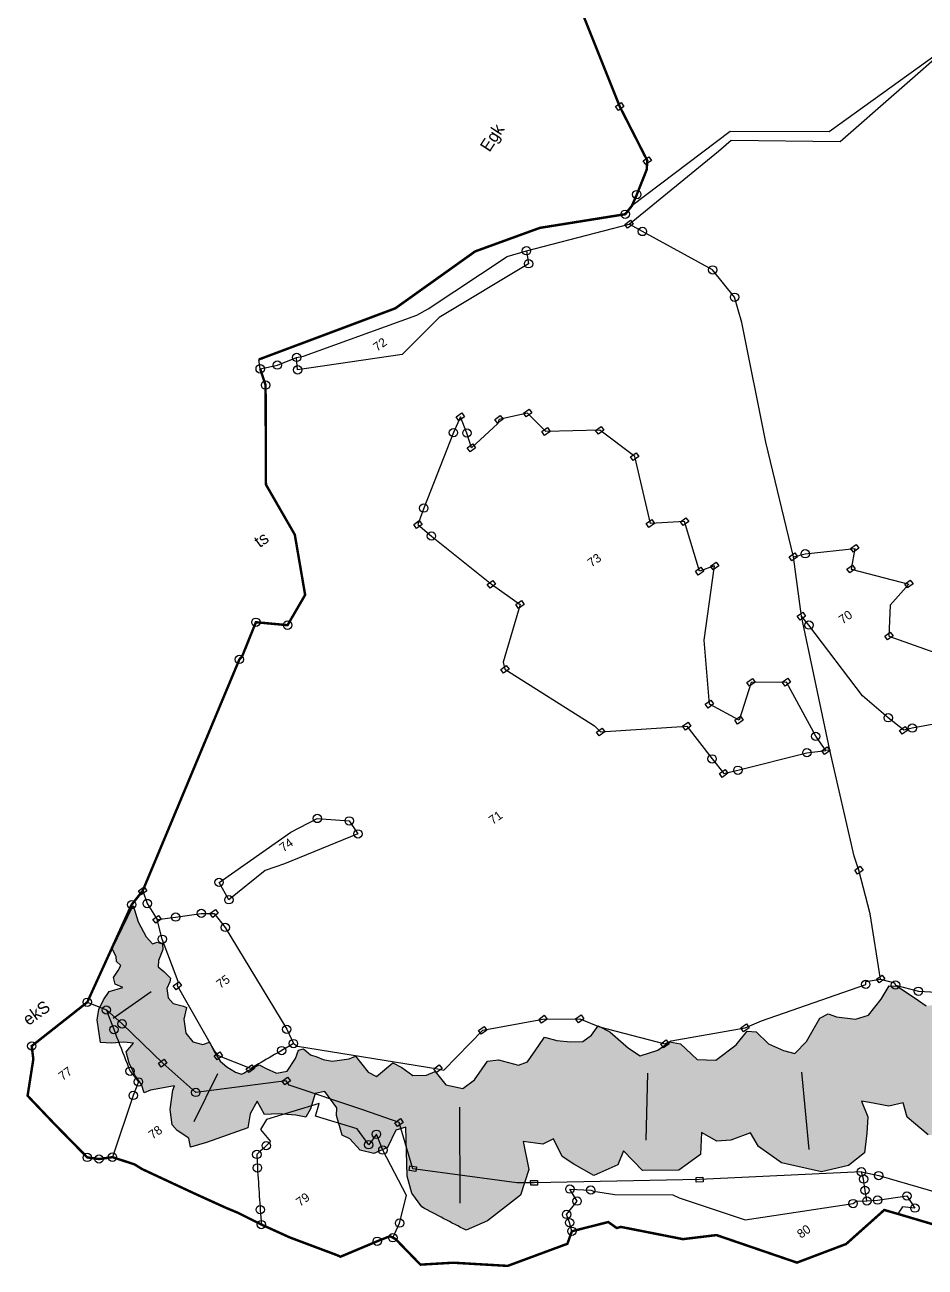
# Model space of a CAD drawing. Header units: metres. Extents: x 346546 to 351487, y 1758892 to 1763629.
# Drawn here: x 347708 to 348633, y 1759550 to 1760826 of the extents above; entities that cross this region are included whole.
import ezdxf

# ---------------------------------------------------------------- set-up
doc = ezdxf.new("R2010")
doc.units = ezdxf.units.M
doc.header["$MEASUREMENT"] = 0
for name, color, linetype in [('OFF', 1, 'Continuous'), ('POLY_HATCH', 12, 'Continuous'), ('POLY_PARCEL', 6, 'Continuous'), ('POLY_ROAD', 30, 'Continuous'), ('SYM_ARROW', 1, 'Continuous'), ('SYM_STONE', 1, 'Continuous'), ('TEXT_MAPOUT', 7, 'Continuous'), ('TEXT_PARCEL', 7, 'Continuous'), ('V_BOUND_LINE', 7, 'Continuous')]:
    doc.layers.add(name, color=color, linetype=linetype)
doc.styles.get("Standard").update_dxf_attribs({"font": 'simplex.shx'})
doc.styles.add('TEXT_MAP', font='')
doc.styles.get('TEXT_MAP').set_extended_font_data('Kruti Dev 050')
doc.dimstyles.get("Standard").update_dxf_attribs({"dimtxt": 0.18, "dimasz": 0.18, "dimexe": 0.18, "dimexo": 0.0625, "dimgap": 0.09, "dimtad": 0, "dimtih": 1, "dimtoh": 1, "dimdec": 4, "dimzin": 0, "dimdsep": 46, "dimtxsty": 'Standard', "dimcen": 0.09, "dimadec": 0, "dimazin": 0, "dimtfac": 1, "dimtdec": 4, "dimtofl": 0, "dimtmove": 0, "dimatfit": 3, "dimfxl": 0, "dimtolj": 1, "dimtzin": 0, "dimarcsym": 0})

# ---------------------------------------------------------------- blocks, each defined once
blk = doc.blocks.new('STONE')
blk.add_circle((0, 0), 0.851)
blk = doc.blocks.new('STONESQUARE')
blk.add_lwpolyline([(-0.7, 0.48), (0.7, 0.48), (0.7, -0.48), (-0.7, -0.48)], close=True)
blk = doc.blocks.new('EWF')
at = {"layer": 'POLY_HATCH'}
h = blk.add_hatch(dxfattribs=at)
h.set_pattern_fill('ZIGZAG', color=256, scale=20, style=0)
h.set_pattern_definition([(0, (-1170191.4383, 2306604.5573), (2.5, 2.5), [2.5, -2.5]), (90, (-1170188.9383, 2306604.5573), (-2.5, 2.5), [2.5, -2.5])])
h.paths.add_polyline_path([(-1169655.75, 2306883.79), (-1169656.54, 2306890.9), (-1169650.91, 2306889.45), (-1169646.09, 2306891.35), (-1169642.01, 2306895.62), (-1169642.1, 2306900.16), (-1169644.46, 2306905.51), (-1169642.73, 2306904.6), (-1169637.28, 2306903.79), (-1169632.89, 2306905.35), (-1169629.8, 2306908.89), (-1169627.44, 2306911.25), (-1169628.25, 2306914.52), (-1169628.89, 2306917.24), (-1169626.16, 2306915.07), (-1169624.8, 2306912.25), (-1169621.35, 2306911.98), (-1169616.71, 2306914.16), (-1169614.72, 2306919.15), (-1169614.26, 2306913.07), (-1169614.96, 2306908.05), (-1169613.96, 2306903.87), (-1169611.24, 2306900.79), (-1169607.06, 2306898.97), (-1169603.42, 2306899.34), (-1169600.7, 2306898.07), (-1169599.42, 2306898.97), (-1169597.97, 2306901.88), (-1169596.68, 2306905.89), (-1169594.4, 2306902.44), (-1169589.32, 2306900.9), (-1169585.04, 2306901.63), (-1169582.23, 2306903.35), (-1169581.23, 2306907.16), (-1169580.68, 2306910.8), (-1169580.14, 2306909.98), (-1169576.05, 2306907.89), (-1169571.96, 2306906.98), (-1169570.05, 2306911.16), (-1169572.06, 2306917.74), (-1169575.51, 2306938.98), (-1169576.24, 2306939.43), (-1169577.69, 2306935.44), (-1169580.6, 2306931.18), (-1169583.6, 2306930.09), (-1169585.51, 2306930.27), (-1169587.42, 2306931.54), (-1169589.96, 2306930.63), (-1169591.23, 2306928), (-1169593.5, 2306926), (-1169596.96, 2306925.91), (-1169598.05, 2306927.82), (-1169600.73, 2306927.89), (-1169602.18, 2306926.35), (-1169603.18, 2306923.26), (-1169604.73, 2306921.63), (-1169607.54, 2306921.9), (-1169611.72, 2306922.9), (-1169613.72, 2306924.17), (-1169616.36, 2306925.26), (-1169617.63, 2306923.81), (-1169620.54, 2306921.17), (-1169624.62, 2306920.63), (-1169627.17, 2306921.9), (-1169630.44, 2306925.17), (-1169632.8, 2306927.25), (-1169638.46, 2306925.87), (-1169639.28, 2306925.05), (-1169638.1, 2306922.24), (-1169637.83, 2306919.25), (-1169639.74, 2306917.07), (-1169643.1, 2306913.71), (-1169645.76, 2306913.05), (-1169648.76, 2306914.05), (-1169651.48, 2306914.05), (-1169653.48, 2306913.96), (-1169653.75, 2306910.51), (-1169656.39, 2306908.33), (-1169661.39, 2306907.7), (-1169664.02, 2306908.51), (-1169664.93, 2306907.33), (-1169666.48, 2306906.15), (-1169668.75, 2306905.34), (-1169670.87, 2306906.95), (-1169671.05, 2306904.41), (-1169671.32, 2306902.23), (-1169673.32, 2306900.6), (-1169675.41, 2306900.51), (-1169678.05, 2306901.23), (-1169681.5, 2306901.87), (-1169683.14, 2306898.24), (-1169688.04, 2306897.6), (-1169691.31, 2306899.24), (-1169694.77, 2306901.05), (-1169698.31, 2306897.88), (-1169702.08, 2306896.78), (-1169706.53, 2306897.5), (-1169710.07, 2306899.41), (-1169711.07, 2306899.05), (-1169714.44, 2306895.41), (-1169717.62, 2306892.51), (-1169720.7, 2306892.78), (-1169723.07, 2306893.78), (-1169725.64, 2306895.4), (-1169727.19, 2306891.95), (-1169731.1, 2306889.5), (-1169735, 2306888.78), (-1169739.18, 2306890.32), (-1169740.82, 2306890.68), (-1169744.54, 2306887.51), (-1169748.72, 2306886.69), (-1169752.99, 2306887.51), (-1169755.76, 2306888.39), (-1169757.21, 2306886.57), (-1169760.3, 2306883.76), (-1169764.48, 2306882.22), (-1169767.03, 2306882.67), (-1169771.39, 2306884.94), (-1169773.84, 2306886.03), (-1169776.11, 2306883.67), (-1169778.29, 2306880.58), (-1169781.2, 2306879.95), (-1169782.56, 2306880.22), (-1169784.11, 2306880.95), (-1169788.59, 2306881.01), (-1169789.04, 2306878.56), (-1169790.86, 2306875.29), (-1169795.04, 2306873.48), (-1169799.49, 2306873.38), (-1169802.13, 2306873.11), (-1169803.04, 2306870.48), (-1169800.77, 2306865.73), (-1169802.32, 2306862.64), (-1169805.77, 2306860.1), (-1169809.49, 2306858.47), (-1169808.77, 2306856.01), (-1169809.58, 2306852.11), (-1169811.69, 2306849.91), (-1169816.33, 2306849), (-1169819.42, 2306848.09), (-1169820.14, 2306846.46), (-1169820.69, 2306842.46), (-1169823.23, 2306841.19), (-1169826.6, 2306841.28), (-1169829.78, 2306842.65), (-1169831.53, 2306842.8), (-1169832.99, 2306839.17), (-1169835.62, 2306837.08), (-1169840.07, 2306837.63), (-1169843.98, 2306839.81), (-1169847.61, 2306840.17), (-1169848.61, 2306837.17), (-1169848.8, 2306832.18), (-1169850.98, 2306829.64), (-1169856.82, 2306828.53), (-1169861.36, 2306828.71), (-1169862.72, 2306827.98), (-1169863, 2306823.81), (-1169865.18, 2306821.18), (-1169868.27, 2306820.81), (-1169871.63, 2306822.72), (-1169873.9, 2306824.35), (-1169875.66, 2306824.52), (-1169877.75, 2306822.07), (-1169881.39, 2306820.52), (-1169885.84, 2306819.71), (-1169888.84, 2306821.16), (-1169891.2, 2306823.7), (-1169892.47, 2306823.52), (-1169895.47, 2306819.71), (-1169900.47, 2306816.71), (-1169905.29, 2306817.62), (-1169909.32, 2306818.41), (-1169910.5, 2306815.78), (-1169915.22, 2306810.79), (-1169918.95, 2306809.79), (-1169920.95, 2306809.97), (-1169923.16, 2306811.41), (-1169923.44, 2306810.23), (-1169923.98, 2306807.23), (-1169925.43, 2306805.05), (-1169927.43, 2306801.64), (-1169929.7, 2306801.24), (-1169932.34, 2306801.42), (-1169935.79, 2306802.51), (-1169938.43, 2306803.6), (-1169939.7, 2306803.15), (-1169941.43, 2306799.24), (-1169944.09, 2306796.98), (-1169946.82, 2306796.98), (-1169949.36, 2306798.34), (-1169950.91, 2306800.52), (-1169952.36, 2306801.7), (-1169954.81, 2306800.34), (-1169957.9, 2306800.43), (-1169959.81, 2306801.52), (-1169960.45, 2306803.33), (-1169962.29, 2306808.25), (-1169963.56, 2306809.25), (-1169966.47, 2306807.98), (-1169970.47, 2306806.89), (-1169973.1, 2306807.8), (-1169975.92, 2306810.43), (-1169976.94, 2306811.9), (-1169978.85, 2306812.17), (-1169983.85, 2306809.9), (-1169987.21, 2306809.36), (-1169988.75, 2306811.18), (-1169990.39, 2306814.08), (-1169991.02, 2306817.53), (-1169992.4, 2306818.73), (-1169995.86, 2306817.82), (-1170001.03, 2306817.64), (-1170004.03, 2306820), (-1170004.94, 2306824.63), (-1170006.51, 2306826.22), (-1170009.42, 2306826.22), (-1170013.05, 2306827.4), (-1170014.05, 2306830.12), (-1170015.14, 2306835.02), (-1170016.41, 2306837.38), (-1170018.59, 2306836.65), (-1170020.77, 2306836.65), (-1170022.86, 2306838.02), (-1170024.95, 2306839.92), (-1170026.61, 2306841.94), (-1170028.52, 2306841.21), (-1170032.34, 2306839.85), (-1170034.25, 2306840.39), (-1170036.88, 2306843.66), (-1170038.88, 2306844.75), (-1170043.24, 2306843.21), (-1170046.24, 2306843.21), (-1170048.6, 2306845.84), (-1170048.71, 2306849.32), (-1170050.62, 2306849.77), (-1170052.89, 2306851.32), (-1170053.8, 2306853.95), (-1170054.71, 2306855.76), (-1170059.07, 2306855.49), (-1170059.89, 2306857.22), (-1170060.07, 2306861.33), (-1170061.44, 2306861.69), (-1170064.53, 2306863.33), (-1170065.8, 2306864.69), (-1170066.53, 2306865.87), (-1170067.34, 2306866.96), (-1170067.8, 2306868.77), (-1170068.8, 2306869.14), (-1170070.25, 2306868.14), (-1170073.16, 2306867.05), (-1170075.17, 2306867.98), (-1170076.35, 2306869.98), (-1170076.99, 2306871.43), (-1170078.81, 2306871.7), (-1170081.08, 2306871.97), (-1170081.81, 2306873.06), (-1170082.62, 2306874.97), (-1170082.99, 2306876.69), (-1170082.9, 2306878.78), (-1170082.53, 2306881.14), (-1170083.9, 2306881.5), (-1170085.26, 2306883.14), (-1170085.35, 2306885.41), (-1170083.99, 2306887.95), (-1170082.17, 2306889.54), (-1170082.53, 2306890.17), (-1170083.9, 2306891.8), (-1170084.08, 2306893.35), (-1170083.17, 2306895.07), (-1170081.9, 2306895.8), (-1170081.35, 2306896.34), (-1170081.62, 2306898.25), (-1170081.99, 2306899.7), (-1170081.17, 2306900.7), (-1170079.17, 2306901.97), (-1170078.53, 2306902.97), (-1170079.26, 2306903.88), (-1170080.17, 2306904.15), (-1170080.44, 2306906.05), (-1170079.95, 2306909.5), (-1170078.81, 2306912.78), (-1170087.43, 2306908.12), (-1170087.7, 2306906.4), (-1170088.26, 2306905.52), (-1170088.04, 2306904.36), (-1170089.03, 2306903.86), (-1170090.64, 2306903.25), (-1170091.19, 2306901.98), (-1170090.31, 2306900.48), (-1170093.04, 2306901.45), (-1170094.98, 2306900.73), (-1170096.92, 2306899.73), (-1170098.41, 2306898.24), (-1170099.41, 2306896.3), (-1170100.57, 2306894.03), (-1170098.8, 2306892.59), (-1170096.69, 2306891.32), (-1170095.2, 2306889.99), (-1170097.47, 2306889.44), (-1170098.3, 2306887.25), (-1170098.8, 2306884.54), (-1170098.8, 2306882.21), (-1170099.35, 2306880.55), (-1170098.02, 2306880.22), (-1170093.53, 2306878.04), (-1170094.3, 2306877.54), (-1170097.07, 2306874.66), (-1170098.57, 2306871.89), (-1170098.4, 2306870.4), (-1170097.41, 2306867.69), (-1170098.18, 2306866.03), (-1170095, 2306864.87), (-1170086.44, 2306862.38), (-1170084.35, 2306864.38), (-1170081.71, 2306865.65), (-1170082.07, 2306862.56), (-1170079.71, 2306861.02), (-1170076.99, 2306858.75), (-1170075.53, 2306857.21), (-1170073.81, 2306858.02), (-1170071.17, 2306860.02), (-1170069.35, 2306859.2), (-1170069.34, 2306855.09), (-1170070.34, 2306853.82), (-1170071.7, 2306849.91), (-1170070.88, 2306848.37), (-1170070.52, 2306845.28), (-1170068.7, 2306843.11), (-1170065.7, 2306842.47), (-1170062.25, 2306844.29), (-1170060.25, 2306843.65), (-1170065.87, 2306835.36), (-1170067.14, 2306832), (-1170067.14, 2306828.55), (-1170064.6, 2306823.38), (-1170062.6, 2306819.38), (-1170057.96, 2306818.38), (-1170049.42, 2306818.66), (-1170044.97, 2306821.92), (-1170042.57, 2306827.25), (-1170039.67, 2306824.44), (-1170037.21, 2306824.07), (-1170037.94, 2306820.08), (-1170036.94, 2306817.45), (-1170034.94, 2306813.18), (-1170029.76, 2306812.09), (-1170027.13, 2306813.73), (-1170026.31, 2306808.19), (-1170020.29, 2306803.9), (-1170014.84, 2306803.9), (-1170012.02, 2306807.44), (-1170010.57, 2306804.17), (-1170008.1, 2306802.69), (-1170004.01, 2306801.51), (-1170004.28, 2306798.33), (-1170002.47, 2306792.89), (-1169996.92, 2306786.62), (-1169991.72, 2306784.43), (-1169987.54, 2306784.61), (-1169984.81, 2306787.61), (-1169982.72, 2306790.15), (-1169981.9, 2306793.51), (-1169980.72, 2306792.33), (-1169978, 2306789.42), (-1169975.18, 2306788.24), (-1169976.27, 2306785.43), (-1169974.91, 2306779.98), (-1169973.15, 2306778.51), (-1169969.25, 2306776.06), (-1169963.34, 2306775.52), (-1169956.25, 2306779.78), (-1169955.04, 2306778.85), (-1169954.59, 2306773.86), (-1169953.31, 2306771.78), (-1169950.95, 2306769.32), (-1169946.95, 2306767.06), (-1169938.78, 2306765.78), (-1169934.78, 2306767.69), (-1169934.32, 2306770.32), (-1169931.85, 2306773.53), (-1169929.76, 2306777.88), (-1169930.85, 2306781.42), (-1169930.03, 2306784.51), (-1169926.49, 2306781.24), (-1169923.49, 2306778.7), (-1169918.58, 2306778.43), (-1169913.67, 2306779.61), (-1169912.13, 2306781.79), (-1169913.1, 2306789.62), (-1169911.38, 2306788.53), (-1169904.65, 2306787.62), (-1169899.02, 2306788.71), (-1169895.84, 2306791.98), (-1169896.47, 2306797.06), (-1169897.93, 2306799.96), (-1169894.75, 2306799.87), (-1169891.39, 2306801.33), (-1169889.26, 2306800.62), (-1169889.08, 2306798.07), (-1169886.54, 2306794.35), (-1169880.72, 2306793.9), (-1169874.91, 2306794.63), (-1169871.27, 2306796.26), (-1169869.73, 2306801.52), (-1169870.43, 2306808.37), (-1169867.71, 2306807.28), (-1169864.43, 2306805.19), (-1169861.35, 2306804.83), (-1169856.26, 2306807.28), (-1169853.71, 2306809.27), (-1169853.33, 2306818.01), (-1169852.6, 2306815.92), (-1169849.15, 2306814.47), (-1169844.33, 2306815.11), (-1169839.88, 2306815.2), (-1169839.24, 2306817.1), (-1169838.97, 2306820.55), (-1169838.79, 2306824.27), (-1169837.24, 2306822.19), (-1169835.52, 2306821.01), (-1169831.34, 2306818.47), (-1169828.43, 2306818.47), (-1169826.07, 2306821.28), (-1169824.59, 2306824.94), (-1169824.95, 2306829.3), (-1169823.68, 2306828.21), (-1169818.05, 2306825.39), (-1169812.14, 2306824.67), (-1169812.14, 2306826.57), (-1169809.05, 2306828.93), (-1169807.78, 2306831.84), (-1169809.23, 2306837.28), (-1169807.49, 2306836.95), (-1169803.22, 2306836.41), (-1169798.58, 2306837.77), (-1169793.86, 2306840.68), (-1169791.95, 2306844.4), (-1169792.57, 2306847.87), (-1169786.03, 2306846.42), (-1169782.03, 2306849.41), (-1169778.85, 2306852.95), (-1169781.55, 2306858.15), (-1169778.37, 2306858.25), (-1169775.37, 2306858.79), (-1169775.92, 2306861.15), (-1169777.01, 2306864.87), (-1169775.28, 2306863.51), (-1169769.92, 2306861.24), (-1169769.46, 2306863.24), (-1169769.1, 2306866.87), (-1169768.25, 2306865.13), (-1169767.89, 2306861.41), (-1169764.16, 2306858.6), (-1169760.26, 2306856.69), (-1169754.26, 2306855.69), (-1169751.35, 2306857.14), (-1169750.17, 2306860.41), (-1169749.26, 2306863.13), (-1169744.9, 2306858.69), (-1169738.99, 2306857.51), (-1169735.63, 2306860.23), (-1169733.32, 2306865.22), (-1169730.69, 2306862.41), (-1169726.96, 2306859.96), (-1169722.87, 2306859.32), (-1169720.15, 2306859.32), (-1169719.24, 2306861.32), (-1169719.24, 2306864.5), (-1169718.33, 2306867.31), (-1169716.15, 2306865.68), (-1169710.6, 2306864.77), (-1169706.13, 2306865.03), (-1169704.76, 2306866.39), (-1169703.58, 2306872.66), (-1169702.58, 2306869.48), (-1169699.68, 2306867.76), (-1169695.86, 2306865.49), (-1169694.5, 2306866.21), (-1169691.83, 2306871.5), (-1169688.02, 2306868.23), (-1169682.38, 2306866.59), (-1169677.93, 2306867.05), (-1169675.57, 2306869.77), (-1169672.28, 2306876.07), (-1169667.92, 2306874.62), (-1169661.65, 2306876.44), (-1169658.2, 2306879.89)])
at = {"layer": 'OFF'}
blk.add_lwpolyline([(-1169993.76, 2306986.26), (-1169992.84, 2306987.96)], dxfattribs=at)
at = {"layer": 'POLY_HATCH'}
blk.add_lwpolyline([(-1169974.91, 2306779.98), (-1169976.27, 2306785.43), (-1169975.18, 2306788.24), (-1169978, 2306789.42), (-1169980.72, 2306792.33), (-1169981.9, 2306793.51), (-1169982.72, 2306790.15), (-1169984.81, 2306787.61), (-1169987.54, 2306784.61), (-1169991.72, 2306784.43), (-1169996.92, 2306786.62), (-1170002.47, 2306792.89), (-1170004.28, 2306798.33), (-1170004.01, 2306801.51), (-1170008.1, 2306802.69), (-1170010.57, 2306804.17), (-1170012.02, 2306807.44), (-1170014.84, 2306803.9), (-1170020.29, 2306803.9), (-1170026.31, 2306808.19), (-1170027.13, 2306813.73), (-1170029.76, 2306812.09), (-1170034.94, 2306813.18), (-1170036.94, 2306817.45), (-1170037.94, 2306820.08), (-1170037.21, 2306824.07), (-1170039.67, 2306824.44), (-1170042.57, 2306827.25), (-1170044.97, 2306821.92), (-1170049.42, 2306818.66), (-1170057.96, 2306818.38), (-1170062.6, 2306819.38, -0.003523), (-1170067.14, 2306828.55), (-1170067.14, 2306832), (-1170065.87, 2306835.36), (-1170060.25, 2306843.65), (-1170062.25, 2306844.29), (-1170065.7, 2306842.47), (-1170068.7, 2306843.11), (-1170070.52, 2306845.28), (-1170070.88, 2306848.37), (-1170071.7, 2306849.91), (-1170070.34, 2306853.82), (-1170069.34, 2306855.09), (-1170069.35, 2306859.2), (-1170071.17, 2306860.02), (-1170073.81, 2306858.02), (-1170075.53, 2306857.21), (-1170076.99, 2306858.75), (-1170079.71, 2306861.02), (-1170082.07, 2306862.56), (-1170081.71, 2306865.65), (-1170084.35, 2306864.38), (-1170086.44, 2306862.38), (-1170095, 2306864.87), (-1170098.18, 2306866.03), (-1170097.41, 2306867.69), (-1170098.4, 2306870.4), (-1170098.57, 2306871.89), (-1170097.07, 2306874.66), (-1170094.3, 2306877.54), (-1170093.53, 2306878.04), (-1170098.02, 2306880.22), (-1170099.35, 2306880.55), (-1170098.8, 2306882.21), (-1170098.8, 2306884.54), (-1170098.3, 2306887.25), (-1170097.47, 2306889.44), (-1170095.2, 2306889.99), (-1170096.69, 2306891.32), (-1170098.8, 2306892.59), (-1170100.57, 2306894.03), (-1170098.41, 2306898.24), (-1170096.92, 2306899.73), (-1170094.98, 2306900.73), (-1170093.04, 2306901.45), (-1170090.31, 2306900.48), (-1170091.19, 2306901.98), (-1170090.64, 2306903.25), (-1170089.03, 2306903.86), (-1170088.04, 2306904.36), (-1170088.26, 2306905.52), (-1170087.7, 2306906.4), (-1170087.43, 2306908.12), (-1170078.81, 2306912.78), (-1170079.95, 2306909.5), (-1170080.44, 2306906.05), (-1170080.17, 2306904.15), (-1170079.26, 2306903.88), (-1170078.53, 2306902.97), (-1170079.17, 2306901.97), (-1170081.17, 2306900.7), (-1170081.99, 2306899.7), (-1170081.62, 2306898.25), (-1170081.35, 2306896.34), (-1170081.9, 2306895.8), (-1170083.17, 2306895.07), (-1170084.08, 2306893.35), (-1170083.9, 2306891.8), (-1170082.53, 2306890.17), (-1170082.17, 2306889.54), (-1170083.99, 2306887.95), (-1170085.35, 2306885.41), (-1170085.26, 2306883.14), (-1170083.9, 2306881.5), (-1170082.53, 2306881.14), (-1170082.9, 2306878.78), (-1170082.99, 2306876.69), (-1170082.62, 2306874.97), (-1170081.81, 2306873.06), (-1170081.08, 2306871.97, -0.014716), (-1170076.99, 2306871.43), (-1170076.35, 2306869.98), (-1170075.17, 2306867.98), (-1170073.16, 2306867.05), (-1170070.25, 2306868.14), (-1170068.8, 2306869.14), (-1170067.8, 2306868.77), (-1170067.34, 2306866.96), (-1170066.53, 2306865.87), (-1170065.8, 2306864.69), (-1170064.53, 2306863.33), (-1170061.44, 2306861.69), (-1170060.07, 2306861.33), (-1170059.89, 2306857.22), (-1170059.07, 2306855.49), (-1170054.71, 2306855.76), (-1170053.8, 2306853.95), (-1170052.89, 2306851.32), (-1170050.62, 2306849.77), (-1170048.71, 2306849.32), (-1170048.6, 2306845.84), (-1170046.24, 2306843.21), (-1170043.24, 2306843.21), (-1170038.88, 2306844.75), (-1170036.88, 2306843.66), (-1170034.25, 2306840.39), (-1170032.34, 2306839.85), (-1170028.52, 2306841.21), (-1170026.61, 2306841.94), (-1170024.95, 2306839.92), (-1170022.86, 2306838.02), (-1170020.77, 2306836.65), (-1170018.59, 2306836.65), (-1170016.41, 2306837.38), (-1170015.14, 2306835.02), (-1170014.05, 2306830.12), (-1170013.05, 2306827.4), (-1170009.42, 2306826.22), (-1170006.51, 2306826.22), (-1170004.94, 2306824.63), (-1170004.03, 2306820), (-1170001.03, 2306817.64), (-1169995.86, 2306817.82), (-1169992.4, 2306818.73), (-1169991.02, 2306817.53), (-1169990.39, 2306814.08), (-1169988.75, 2306811.18), (-1169987.21, 2306809.36), (-1169983.85, 2306809.9), (-1169978.85, 2306812.17), (-1169976.94, 2306811.9), (-1169975.92, 2306810.43), (-1169973.1, 2306807.8), (-1169970.47, 2306806.89), (-1169966.47, 2306807.98), (-1169963.56, 2306809.25), (-1169962.29, 2306808.25), (-1169960.45, 2306803.33), (-1169959.81, 2306801.52)], format="xyb", dxfattribs=at)
at = {"layer": 'POLY_PARCEL'}
for points in [[(-1169935.69, 2306973.98), (-1169936.88, 2306971.57), (-1169958.06, 2306973.39), (-1169968.57, 2306971.69), (-1169987.69, 2306981.62), (-1169986.38, 2306983.78)], [(-1169928.14, 2306891.55), (-1169919, 2306913.77), (-1169908.64, 2306936.41), (-1169906.85, 2306941.44), (-1169907.22, 2306948.57), (-1169914.22, 2306963.3), (-1169915.57, 2306966.1)], [(-1170075.48, 2306914.08), (-1170076.26, 2306911.44), (-1170076.51, 2306907.64)], [(-1170076.51, 2306907.64), (-1170073.18, 2306905.8), (-1170068.5, 2306903.35), (-1170066.39, 2306901.81), (-1170066.22, 2306898.16), (-1170068.24, 2306874.01), (-1170068.83, 2306870.84)], [(-1170097.95, 2306902.29), (-1170095.72, 2306898.73)], [(-1169990.34, 2306781.85), (-1170017.99, 2306799.87), (-1170045.71, 2306819.1), (-1170048.54, 2306821.19), (-1170064.06, 2306835.91), (-1170060.82, 2306845.19), (-1170065.29, 2306851.66), (-1170074.49, 2306864.49), (-1170074.49, 2306865.53), (-1170090.79, 2306874.44), (-1170092.77, 2306883.21), (-1170094.78, 2306894.57), (-1170095.72, 2306898.73)], [(-1169928.14, 2306891.55), (-1169925.82, 2306890.63), (-1169916.99, 2306885.62), (-1169920.06, 2306882.63), (-1169912.31, 2306873.26), (-1169917.91, 2306872.03), (-1169921.82, 2306867.06), (-1169916.22, 2306858.87), (-1169914.91, 2306856.68), (-1169915.83, 2306854.69), (-1169922.88, 2306846.19), (-1169928.95, 2306849.05), (-1169930.63, 2306849.73), (-1169931.7, 2306853.64), (-1169933.32, 2306860.35), (-1169933.71, 2306878.41), (-1169933.89, 2306880.78)], [(-1169933.89, 2306880.78), (-1169928.14, 2306891.55)], [(-1169945.2, 2306855.24), (-1169933.89, 2306880.78)], [(-1170068.83, 2306870.84), (-1170068.45, 2306869.91), (-1170047.97, 2306849.45), (-1170047.16, 2306848.47), (-1170035.99, 2306850.44), (-1170024.72, 2306845.08), (-1170018.59, 2306840.74), (-1170016.27, 2306837.07), (-1170007.51, 2306826.45), (-1170006.13, 2306826.23), (-1169992.36, 2306819.53), (-1169988.78, 2306818.72), (-1169967.23, 2306812.29), (-1169966.87, 2306812.74), (-1169964.14, 2306811.39)], [(-1169964.14, 2306811.39), (-1169958.1, 2306823.44), (-1169954.74, 2306831.97), (-1169953.83, 2306834.82), (-1169945.2, 2306855.24)], [(-1169945.2, 2306855.24), (-1169945.91, 2306855.65)], [(-1170045.25, 2306806.6), (-1170044.61, 2306808.3), (-1170044.12, 2306810.02), (-1170040.8, 2306810.96), (-1170040.54, 2306813.79), (-1170037.22, 2306811.16), (-1170036.92, 2306810.66), (-1170033.76, 2306807.58), (-1170024.23, 2306800.53), (-1170023.57, 2306799.31), (-1170015.24, 2306787.79), (-1169995.51, 2306777.6), (-1169994.68, 2306777.65), (-1169992.92, 2306776.38)], [(-1169964.14, 2306811.39), (-1169962.31, 2306809.08), (-1169962.4, 2306808.63), (-1169959.36, 2306804.88), (-1169954.5, 2306800.99), (-1169935.63, 2306806.97), (-1169928.39, 2306810.1), (-1169923.56, 2306812.02)], [(-1169992.92, 2306776.38), (-1169991.95, 2306778.36), (-1169990.84, 2306780.38), (-1169990.34, 2306781.85)], [(-1169990.34, 2306781.85), (-1169987.93, 2306779.16), (-1169979.06, 2306767.81)], [(-1169992.92, 2306776.38), (-1169991.04, 2306775.24), (-1169985.7, 2306772.42), (-1169985.82, 2306769.47), (-1169987.74, 2306771.13), (-1169989.34, 2306770.55)]]:
    blk.add_lwpolyline(points, dxfattribs=at)
for points in [[(-1169945.91, 2306855.65), (-1169945.89, 2306859.24), (-1169944.24, 2306871.68), (-1169950.13, 2306875.87), (-1169956.63, 2306871.05), (-1169959.59, 2306877.25), (-1169952.81, 2306888.45), (-1169942.24, 2306899.44), (-1169945.35, 2306900.39), (-1169941.91, 2306910.35), (-1169947.78, 2306914.14), (-1169942.38, 2306927.04), (-1169945.01, 2306935.57), (-1169954.04, 2306941.78), (-1169954.87, 2306947.02), (-1169960.36, 2306949.41), (-1169961.03, 2306948.83), (-1169968.3, 2306947.98), (-1169967.29, 2306950.98), (-1169966.43, 2306954.42), (-1169969.46, 2306952.65), (-1169983.37, 2306943.72), (-1169986.3, 2306941.73), (-1169985.44, 2306938.2), (-1169981.28, 2306923.06), (-1169978.98, 2306916.31), (-1169988.63, 2306908.78), (-1169989.22, 2306907.42), (-1169981.21, 2306887.37), (-1169980.88, 2306885.64), (-1169965.97, 2306876.3), (-1169965.69, 2306867.88), (-1169965.51, 2306864.09), (-1169962.79, 2306862.92), (-1169949.3, 2306857.59)], [(-1170061.87, 2306906.36), (-1170044, 2306906.07), (-1170038.01, 2306905.17), (-1170033.02, 2306900.96), (-1170033.14, 2306897.77), (-1170048.82, 2306901.62), (-1170052.83, 2306902.84), (-1170062.32, 2306902.31)]]:
    blk.add_lwpolyline(points, close=True, dxfattribs=at)
for points in [[(-1170068.83, 2306870.84, -0.002805), (-1170078.94, 2306871.85), (-1170082.68, 2306877.78), (-1170082.73, 2306879.1), (-1170081.09, 2306894.25), (-1170080.44, 2306894.83), (-1170078.04, 2306903.74), (-1170076.51, 2306907.64)], [(-1170095.72, 2306898.73, 0.001833), (-1170099.12, 2306885.79), (-1170099.01, 2306883.03), (-1170101.48, 2306881.41), (-1170112.29, 2306873.7)], [(-1170075.58, 2306826.9), (-1170072.75, 2306828.52), (-1170068.27, 2306832.25), (-1170066.78, 2306842.58), (-1170065.94, 2306845.96), (-1170068.48, 2306845.15), (-1170068.49, 2306849.19), (-1170073.86, 2306856.23), (-1170071.75, 2306857.91), (-1170082.32, 2306861.5), (-1170084.52, 2306860.6), (-1170084.29, 2306857.4, -0.010127), (-1170088.11, 2306856.91), (-1170089.62, 2306854.62, 0.002684), (-1170095.74, 2306844.79)]]:
    blk.add_lwpolyline(points, format="xyb", dxfattribs=at)
at = {"layer": 'POLY_ROAD'}
for points in [[(-1169993.76, 2306986.26), (-1169990.47, 2306984.83), (-1169986.38, 2306983.78), (-1169985.1, 2306983.22), (-1169961.47, 2306976.39), (-1169958.83, 2306976.13), (-1169939.54, 2306975.34), (-1169935.69, 2306973.98), (-1169915.57, 2306966.1), (-1169892.04, 2306967.49), (-1169888.65, 2306967.79), (-1169870.84, 2306954.56), (-1169840.43, 2306957.4)], [(-1169840.43, 2306957.4), (-1169871.5, 2306957.5), (-1169887.81, 2306969.35), (-1169912.9, 2306968.8)]]:
    blk.add_lwpolyline(points, dxfattribs=at)
at = {"layer": 'V_BOUND_LINE', "const_width": 0.5}
for points in [[(-1169896.94, 2307011.04), (-1169903.05, 2306986.65), (-1169904.96, 2306974.43), (-1169906.15, 2306973), (-1169910.75, 2306970.07), (-1169912.9, 2306968.8), (-1169915, 2306968.21), (-1169930.74, 2306976.15), (-1169944.23, 2306979.99), (-1169964.21, 2306980.12), (-1169992.84, 2306987.96)], [(-1169981.92, 2306760.93), (-1169989.34, 2306770.55), (-1169991.12, 2306772.82), (-1170001.47, 2306771.75), (-1170011.82, 2306774.55), (-1170021.82, 2306788.7), (-1170027.85, 2306792.04), (-1170036.64, 2306801.47), (-1170037.46, 2306801.78), (-1170038.14, 2306803.78), (-1170045.25, 2306806.6), (-1170047.49, 2306805.07), (-1170059.99, 2306808.55), (-1170068.6, 2306815.57), (-1170074.25, 2306819.17), (-1170075.3, 2306826.35), (-1170075.88, 2306827.51), (-1170078.6, 2306828.19), (-1170086.49, 2306830.02), (-1170086.91, 2306830.72), (-1170092.56, 2306839.23), (-1170095.74, 2306844.79), (-1170098.14, 2306849.42), (-1170099.57, 2306851.75), (-1170103.09, 2306857.92), (-1170108.81, 2306868.19), (-1170109.49, 2306869.85), (-1170112.29, 2306873.7), (-1170114.73, 2306874.99), (-1170116.47, 2306876.66), (-1170117.9, 2306886.1), (-1170118.97, 2306893.97), (-1170113.66, 2306899.32), (-1170112.35, 2306901.69), (-1170097.95, 2306902.29), (-1170078.96, 2306913.11), (-1170075.48, 2306914.08), (-1170031.89, 2306940.75), (-1170031.06, 2306940.93), (-1170024.72, 2306944.92), (-1170019.85, 2306940.66), (-1170013.33, 2306943.55), (-1170007.84, 2306954.74), (-1170006.63, 2306966.45), (-1169994.81, 2306982.93), (-1169993.76, 2306986.26)]]:
    blk.add_lwpolyline(points, dxfattribs=at)
at = {"layer": 'SYM_STONE'}
for name, p in [('STONE', (-1169993.76, 2306986.26)), ('STONE', (-1169990.47, 2306984.83)), ('STONESQUARE', (-1169903.05, 2306986.65)), ('STONE', (-1169994.81, 2306982.93)), ('STONE', (-1169986.38, 2306983.78)), ('STONE', (-1169987.69, 2306981.62)), ('STONE', (-1169935.69, 2306973.98)), ('STONESQUARE', (-1169904.96, 2306974.43)), ('STONE', (-1169936.88, 2306971.57)), ('STONE', (-1169910.75, 2306970.07)), ('STONE', (-1169915, 2306968.21)), ('STONESQUARE', (-1169915.57, 2306966.1)), ('STONE', (-1169914.22, 2306963.3)), ('STONE', (-1169969.46, 2306952.65)), ('STONESQUARE', (-1169966.43, 2306954.42)), ('STONE', (-1169967.29, 2306950.98)), ('STONESQUARE', (-1169968.3, 2306947.98)), ('STONESQUARE', (-1169960.36, 2306949.41)), ('STONE', (-1169907.22, 2306948.57)), ('STONE', (-1170024.72, 2306944.92)), ('STONESQUARE', (-1169954.87, 2306947.02)), ('STONE', (-1169983.37, 2306943.72)), ('STONE', (-1170031.89, 2306940.75)), ('STONE', (-1170019.85, 2306940.66)), ('STONESQUARE', (-1169986.3, 2306941.73)), ('STONESQUARE', (-1169954.04, 2306941.78)), ('STONE', (-1169906.85, 2306941.44)), ('STONE', (-1169985.44, 2306938.2)), ('STONESQUARE', (-1169945.01, 2306935.57)), ('STONESQUARE', (-1169942.38, 2306927.04)), ('STONESQUARE', (-1169981.28, 2306923.06)), ('STONESQUARE', (-1169978.98, 2306916.31)), ('STONE', (-1170078.96, 2306913.11)), ('STONE', (-1170076.26, 2306911.44)), ('STONESQUARE', (-1170075.48, 2306914.08)), ('STONESQUARE', (-1169947.78, 2306914.14)), ('STONESQUARE', (-1169941.91, 2306910.35)), ('STONESQUARE', (-1170076.51, 2306907.64)), ('STONE', (-1170061.87, 2306906.36)), ('STONESQUARE', (-1169989.22, 2306907.42)), ('STONE', (-1170073.18, 2306905.8)), ('STONE', (-1170038.01, 2306905.17)), ('STONE', (-1170112.35, 2306901.69)), ('STONE', (-1170097.95, 2306902.29)), ('STONE', (-1170078.04, 2306903.74)), ('STONE', (-1170068.5, 2306903.35)), ('STONESQUARE', (-1170066.39, 2306901.81)), ('STONE', (-1170062.32, 2306902.31)), ('STONE', (-1170033.02, 2306900.96)), ('STONESQUARE', (-1169945.35, 2306900.39)), ('STONESQUARE', (-1169942.24, 2306899.44)), ('STONE', (-1170095.72, 2306898.73)), ('STONE', (-1170066.22, 2306898.16)), ('STONE', (-1170033.14, 2306897.77)), ('STONE', (-1170096.82, 2306894.59)), ('STONE', (-1170094.78, 2306894.57)), ('STONESQUARE', (-1170081.09, 2306894.25)), ('STONESQUARE', (-1169928.14, 2306891.55)), ('STONE', (-1169925.82, 2306890.63)), ('STONE', (-1170099.12, 2306885.79)), ('STONESQUARE', (-1169980.88, 2306885.64)), ('STONESQUARE', (-1169916.99, 2306885.62)), ('STONE', (-1170101.48, 2306881.41)), ('STONE', (-1170099.01, 2306883.03)), ('STONESQUARE', (-1170092.77, 2306883.21)), ('STONESQUARE', (-1169920.06, 2306882.63)), ('STONESQUARE', (-1169933.89, 2306880.78)), ('STONE', (-1170116.47, 2306876.66)), ('STONESQUARE', (-1170082.68, 2306877.78)), ('STONESQUARE', (-1169959.59, 2306877.25)), ('STONE', (-1169933.71, 2306878.41)), ('STONE', (-1170114.73, 2306874.99)), ('STONE', (-1170112.29, 2306873.7)), ('STONE', (-1170090.79, 2306874.44)), ('STONE', (-1170068.24, 2306874.01)), ('STONESQUARE', (-1169965.97, 2306876.3)), ('STONESQUARE', (-1169950.13, 2306875.87)), ('STONESQUARE', (-1170078.94, 2306871.85)), ('STONE', (-1170071.61, 2306871.11)), ('STONESQUARE', (-1169944.24, 2306871.68)), ('STONESQUARE', (-1169912.31, 2306873.26)), ('STONE', (-1170068.83, 2306870.84)), ('STONESQUARE', (-1169956.63, 2306871.05)), ('STONE', (-1169965.69, 2306867.88)), ('STONESQUARE', (-1169921.82, 2306867.06)), ('STONESQUARE', (-1170074.49, 2306865.53)), ('STONESQUARE', (-1169965.51, 2306864.09)), ('STONE', (-1169962.79, 2306862.92)), ('STONE', (-1169945.89, 2306859.24)), ('STONE', (-1170088.11, 2306856.91)), ('STONE', (-1170085.51, 2306857.23)), ('STONE', (-1169949.3, 2306857.59)), ('STONE', (-1170089.62, 2306854.62)), ('STONESQUARE', (-1169945.91, 2306855.65)), ('STONE', (-1169931.7, 2306853.64)), ('STONESQUARE', (-1170047.97, 2306849.45)), ('STONESQUARE', (-1170035.99, 2306850.44)), ('STONESQUARE', (-1169930.63, 2306849.73)), ('STONE', (-1169928.95, 2306849.05)), ('STONE', (-1170094.15, 2306847.38)), ('STONE', (-1170065.94, 2306845.96)), ('STONE', (-1170095.74, 2306844.79)), ('STONE', (-1170068.48, 2306845.15)), ('STONESQUARE', (-1170060.82, 2306845.19)), ('STONESQUARE', (-1170024.72, 2306845.08)), ('STONE', (-1170066.78, 2306842.58)), ('STONESQUARE', (-1170018.59, 2306840.74)), ('STONESQUARE', (-1169954.74, 2306831.97)), ('STONE', (-1170078.6, 2306828.19)), ('STONE', (-1170072.75, 2306828.52)), ('STONE', (-1170075.58, 2306826.9)), ('STONESQUARE', (-1170007.51, 2306826.45)), ('STONESQUARE', (-1169992.36, 2306819.53)), ('STONE', (-1170040.54, 2306813.79)), ('STONE', (-1170040.8, 2306810.96)), ('STONE', (-1170037.22, 2306811.16)), ('STONE', (-1169967.23, 2306812.29)), ('STONESQUARE', (-1169964.14, 2306811.39)), ('STONE', (-1170044.61, 2306808.3)), ('STONE', (-1170044.12, 2306810.02)), ('STONE', (-1169962.4, 2306808.63)), ('STONE', (-1170045.25, 2306806.6)), ('STONE', (-1169959.36, 2306804.88)), ('STONE', (-1169990.84, 2306780.38)), ('STONE', (-1169990.34, 2306781.85)), ('STONE', (-1169995.51, 2306777.6)), ('STONE', (-1169991.95, 2306778.36)), ('STONE', (-1169987.93, 2306779.16)), ('STONE', (-1169992.92, 2306776.38)), ('STONE', (-1169991.04, 2306775.24)), ('STONE', (-1169985.7, 2306772.42)), ('STONE', (-1169985.82, 2306769.47))]:
    blk.add_blockref(name, p, dxfattribs=at)
for p, rotation in [((-1170064.06, 2306835.91), 316.5174218101332), ((-1170045.71, 2306819.1), 325.2707002027201), ((-1170017.99, 2306799.87), 326.8966563684305)]:
    blk.add_blockref('STONESQUARE', p, dxfattribs=dict(at, rotation=rotation))
at = {"layer": 'TEXT_MAPOUT', "style": 'TEXT_MAP'}
blk.add_text('Egk', height=2.5, rotation=21.0165, dxfattribs=at).set_placement((-1169930.09, 2306994.57))
for s, p in [('ts', (-1170015.26, 2306956.68)), ('ekS', (-1170110.51, 2306905.36))]:
    blk.add_text(s, height=2.5, dxfattribs=at).set_placement(p)
at = {"layer": 'TEXT_PARCEL', "style": 'TEXT_MAP'}
for s, p in [('72', (-1169972.41, 2306975.1)), ('73', (-1169962.75, 2306913.86)), ('74', (-1170047.64, 2306903.62)), ('77', (-1170111.43, 2306892.24)), ('75', (-1170074.39, 2306888.6)), ('71', (-1170009.8, 2306883.15)), ('70', (-1169928.07, 2306874.48)), ('78', (-1170103.57, 2306871.79)), ('79', (-1170087.24, 2306843.08)), ('80', (-1170008.31, 2306777.99))]:
    blk.add_text(s, height=1.8, dxfattribs=at).set_placement(p)
at = {"layer": 'SYM_ARROW'}
for points in [[(-1170095.56, 2306896.6), (-1170086.1, 2306896.43)], [(-1170094.51, 2306869.82), (-1170084.88, 2306874.9)], [(-1170060.34, 2306824.54), (-1170048.96, 2306840.47)], [(-1170022.08, 2306812.78), (-1170013.84, 2306823.63)], [(-1169996.32, 2306791.78), (-1169988.27, 2306805.43)]]:
    blk.add_leader(points, dimstyle='Standard', override={"dimgap": 0.09, "dimtad": 0}, dxfattribs=at)

msp = doc.modelspace()

# ---------------------------------------------------------------- block references
at = {"xscale": 5.041252822007001, "yscale": 5.041252822007001, "zscale": 5.041252822007001, "rotation": 35.86383004001718}
msp.add_blockref('EWF', (11941568.9, -4209152), dxfattribs=at)

doc.saveas('drawing.dxf')
